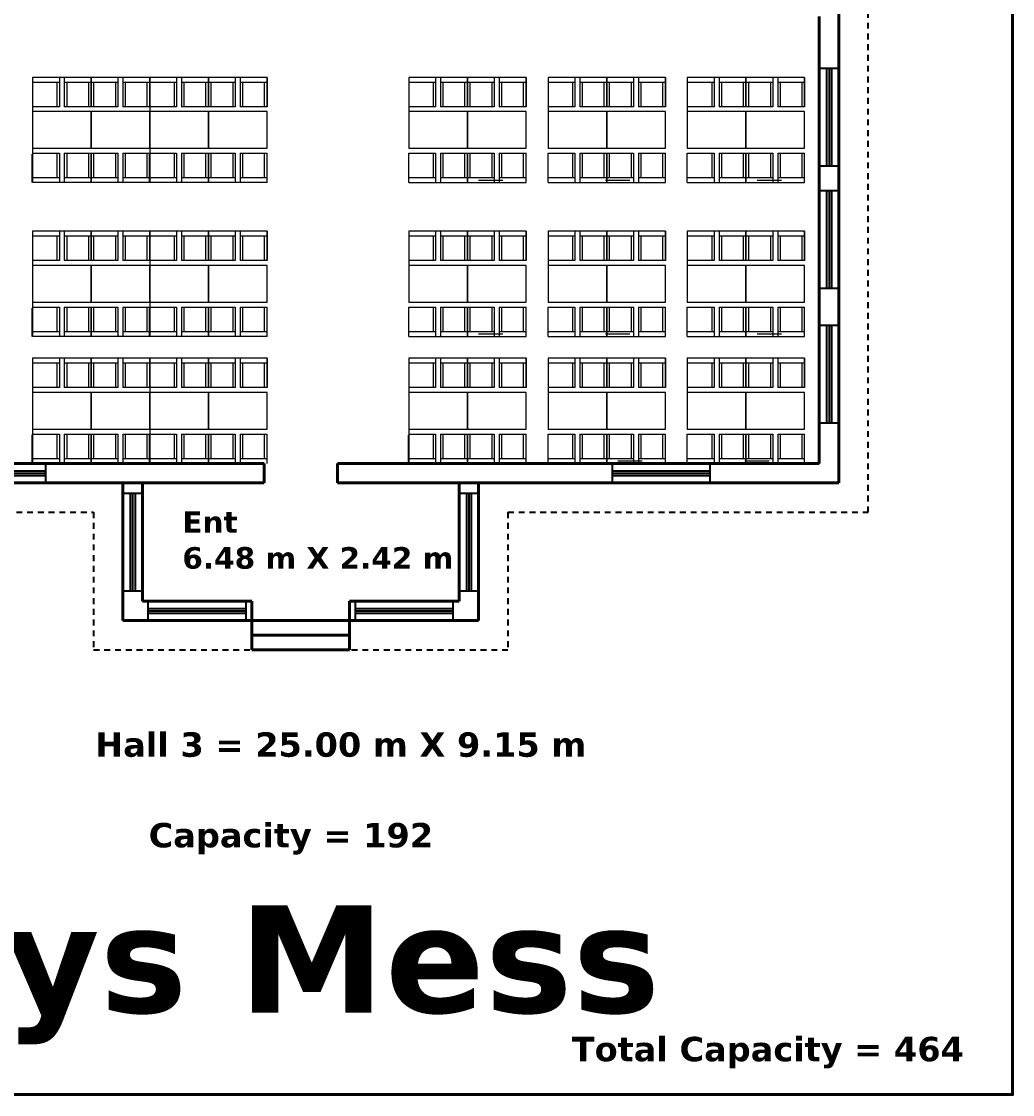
# Model space of a CAD drawing. Header units: inches. Extents: x 23 to 232, y -46 to 52.
# Drawn here: x 71.44 to 91.72, y 10.87 to 32.84 of the extents above; entities that cross this region are included whole.
import ezdxf

# ---------------------------------------------------------------- set-up
doc = ezdxf.new("R2010")
doc.units = ezdxf.units.IN
doc.header["$MEASUREMENT"] = 0
doc.linetypes.add('ACAD_ISO02W100', pattern=[15, 12, -3])
doc.layers.add('FUR', color=1, linetype='Continuous', lineweight=15)

msp = doc.modelspace()

# ---------------------------------------------------------------- linework, layer by layer
at = {"linetype": 'ACAD_ISO02W100', "ltscale": 0.01}
for p, q in [((88.76924, 22.79499), (88.76924, 48.03499)), ((63.41924, 22.79499), (72.91924, 22.79499)), ((72.91924, 22.79499), (72.91924, 19.97499)), ((81.39924, 22.79499), (81.39924, 19.97499)), ((81.39924, 22.79499), (88.76924, 22.79499)), ((72.91924, 19.97499), (81.39924, 19.97499))]:
    msp.add_line(p, q, dxfattribs=at)
at = {"lineweight": 40}
for p, q in [((88.16924, 23.39499), (88.16924, 35.56499)), ((87.76924, 23.79499), (87.76924, 32.94499)), ((76.40924, 23.79499), (62.81924, 23.79499)), ((76.40924, 23.39499), (76.40924, 23.79499)), ((87.76924, 23.79499), (77.90924, 23.79499)), ((77.90924, 23.39499), (77.90924, 23.79499)), ((76.40924, 23.39499), (62.81924, 23.39499)), ((73.51924, 20.57499), (73.51924, 23.39499)), ((73.91924, 20.97499), (73.91924, 23.39499)), ((88.16924, 23.39499), (77.90924, 23.39499)), ((80.39924, 20.97499), (80.39924, 23.39499)), ((80.79924, 20.57499), (80.79924, 23.39499)), ((76.15924, 20.97499), (73.91924, 20.97499)), ((76.15924, 20.97499), (76.15924, 20.57499)), ((80.39924, 20.97499), (78.15924, 20.97499)), ((78.15924, 20.57499), (78.15924, 20.97499)), ((80.79924, 20.57499), (73.51924, 20.57499)), ((76.15924, 20.57499), (76.15924, 19.97499)), ((78.15924, 20.57499), (78.15924, 19.97499)), ((78.15924, 20.27499), (76.15924, 20.27499)), ((78.15924, 19.97499), (76.15924, 19.97499))]:
    msp.add_line(p, q, dxfattribs=at)
at = {"color": 6}
for p, q in [((87.76924, 31.88706), (88.16924, 31.88706)), ((87.91924, 31.88706), (87.91924, 29.88706)), ((87.96924, 31.88706), (87.96924, 29.88706)), ((87.96924, 31.88706), (87.96924, 29.88706)), ((88.01924, 31.88706), (88.01924, 29.88706)), ((87.76924, 29.88706), (88.16924, 29.88706)), ((87.76924, 29.38334), (88.16924, 29.38334)), ((87.91924, 29.38334), (87.91924, 27.38334)), ((87.96924, 29.38334), (87.96924, 27.38334)), ((87.96924, 29.38334), (87.96924, 27.38334)), ((88.01924, 29.38334), (88.01924, 27.38334)), ((87.76924, 27.38334), (88.16924, 27.38334)), ((87.76924, 26.62321), (88.16924, 26.62321)), ((87.91924, 26.62321), (87.91924, 24.62321)), ((87.96924, 26.62321), (87.96924, 24.62321)), ((87.96924, 26.62321), (87.96924, 24.62321)), ((88.01924, 26.62321), (88.01924, 24.62321)), ((87.76924, 24.62321), (88.16924, 24.62321)), ((71.93759, 23.79499), (71.93759, 23.39499)), ((83.52793, 23.79499), (83.52793, 23.39499)), ((85.52793, 23.79499), (85.52793, 23.39499)), ((69.93759, 23.64499), (71.93759, 23.64499)), ((69.93759, 23.59499), (71.93759, 23.59499)), ((69.93759, 23.59499), (71.93759, 23.59499)), ((69.93759, 23.54499), (71.93759, 23.54499)), ((83.52793, 23.64499), (85.52793, 23.64499)), ((83.52793, 23.59499), (85.52793, 23.59499)), ((83.52793, 23.59499), (85.52793, 23.59499)), ((83.52793, 23.54499), (85.52793, 23.54499)), ((73.51924, 23.18499), (73.91924, 23.18499)), ((73.66924, 23.18499), (73.66924, 21.18499)), ((73.71924, 23.18499), (73.71924, 21.18499)), ((73.71924, 23.18499), (73.71924, 21.18499)), ((73.76924, 23.18499), (73.76924, 21.18499)), ((80.39924, 23.18499), (80.79924, 23.18499)), ((80.54924, 23.18499), (80.54924, 21.18499)), ((80.59924, 23.18499), (80.59924, 21.18499)), ((80.59924, 23.18499), (80.59924, 21.18499)), ((80.64924, 23.18499), (80.64924, 21.18499)), ((73.51924, 21.18499), (73.91924, 21.18499)), ((80.39924, 21.18499), (80.79924, 21.18499)), ((74.03924, 20.57499), (74.03924, 20.97499)), ((76.03924, 20.57499), (76.03924, 20.97499)), ((78.27924, 20.57499), (78.27924, 20.97499)), ((80.27924, 20.57499), (80.27924, 20.97499)), ((74.03924, 20.82499), (76.03924, 20.82499)), ((74.03924, 20.77499), (76.03924, 20.77499)), ((74.03924, 20.77499), (76.03924, 20.77499)), ((74.03924, 20.72499), (76.03924, 20.72499)), ((78.27924, 20.82499), (80.27924, 20.82499)), ((78.27924, 20.77499), (80.27924, 20.77499)), ((78.27924, 20.77499), (80.27924, 20.77499)), ((78.27924, 20.72499), (80.27924, 20.72499))]:
    msp.add_line(p, q, dxfattribs=at)
for p, q in [((71.66924, 29.54499), (71.66924, 30.12499)), ((74.06924, 29.54499), (74.06924, 30.12499)), ((71.66924, 26.39499), (71.66924, 26.97499)), ((74.06924, 26.39499), (74.06924, 26.97499)), ((71.66924, 23.79499), (71.66924, 24.37499)), ((74.06924, 23.79499), (74.06924, 24.37499)), ((79.36924, 23.79499), (79.36924, 24.37499)), ((73.51924, 23.39499), (72.91924, 23.39499)), ((80.79924, 23.39499), (81.39924, 23.39499)), ((80.79924, 23.39499), (80.79924, 22.79499)), ((78.15924, 20.57499), (76.15924, 20.57499))]:
    msp.add_line(p, q)
at = {"lineweight": 40}
msp.add_lwpolyline([(91.72362, 51.22439), (23.4006, 51.22439), (23.4006, 10.87318), (91.72362, 10.87318)], close=True, dxfattribs=at)
at = {"layer": 'FUR', "lineweight": 20}
for p, q in [((74.06924, 31.69499), (71.66924, 31.69499)), ((71.66924, 31.69499), (71.66924, 29.54499)), ((72.21924, 31.69499), (72.21924, 31.09499)), ((72.31924, 31.69499), (72.31924, 31.09499)), ((72.86924, 31.69499), (72.86924, 31.09499)), ((72.86924, 31.09499), (72.86924, 31.69499)), ((72.86924, 31.69499), (72.86924, 31.09499)), ((72.86924, 31.09499), (72.86924, 31.69499)), ((73.41924, 31.69499), (73.41924, 31.09499)), ((73.51924, 31.69499), (73.51924, 31.09499)), ((76.46924, 31.69499), (74.06924, 31.69499)), ((74.06924, 31.69499), (74.06924, 29.54499)), ((74.06924, 31.69499), (74.06924, 31.09499)), ((74.06924, 31.09499), (74.06924, 31.69499)), ((74.61924, 31.69499), (74.61924, 31.09499)), ((74.71924, 31.69499), (74.71924, 31.09499)), ((75.26924, 31.69499), (75.26924, 31.09499)), ((75.26924, 31.09499), (75.26924, 31.69499)), ((75.26924, 31.69499), (75.26924, 31.09499)), ((75.26924, 31.09499), (75.26924, 31.69499)), ((75.81924, 31.69499), (75.81924, 31.09499)), ((75.91924, 31.69499), (75.91924, 31.09499)), ((76.46924, 31.69499), (76.46924, 31.09499)), ((76.46924, 31.09499), (76.46924, 31.69499)), ((81.76924, 31.69499), (79.36924, 31.69499)), ((79.36924, 31.69499), (79.36924, 30.24499)), ((79.91924, 31.69499), (79.91924, 31.09499)), ((80.01924, 31.69499), (80.01924, 31.09499)), ((80.56924, 31.69499), (80.56924, 31.09499)), ((80.56924, 31.09499), (80.56924, 31.69499)), ((80.56924, 31.69499), (80.56924, 31.09499)), ((80.56924, 31.09499), (80.56924, 31.69499)), ((81.11924, 31.69499), (81.11924, 31.09499)), ((81.21924, 31.69499), (81.21924, 31.09499)), ((81.76924, 31.69499), (81.76924, 31.09499)), ((81.76924, 31.09499), (81.76924, 31.69499)), ((84.61924, 31.69499), (82.21924, 31.69499)), ((82.21924, 31.69499), (82.21924, 30.24499)), ((82.76924, 31.69499), (82.76924, 31.09499)), ((82.86924, 31.69499), (82.86924, 31.09499)), ((83.41924, 31.09499), (83.41924, 31.69499)), ((83.41924, 31.69499), (83.41924, 31.09499)), ((83.41924, 31.09499), (83.41924, 31.69499)), ((83.41924, 31.69499), (83.41924, 31.09499)), ((83.96924, 31.69499), (83.96924, 31.09499)), ((84.06924, 31.69499), (84.06924, 31.09499)), ((84.61924, 31.69499), (84.61924, 31.09499)), ((84.61924, 31.09499), (84.61924, 31.69499)), ((87.46924, 31.69499), (85.06924, 31.69499)), ((85.06924, 31.69499), (85.06924, 30.24499)), ((85.61924, 31.69499), (85.61924, 31.09499)), ((85.71924, 31.69499), (85.71924, 31.09499)), ((86.26924, 31.69499), (86.26924, 31.09499)), ((86.26924, 31.09499), (86.26924, 31.69499)), ((86.26924, 31.69499), (86.26924, 31.09499)), ((86.26924, 31.09499), (86.26924, 31.69499)), ((86.81924, 31.69499), (86.81924, 31.09499)), ((86.91924, 31.69499), (86.91924, 31.09499)), ((87.46924, 31.69499), (87.46924, 31.09499)), ((87.46924, 31.09499), (87.46924, 31.69499)), ((72.21924, 31.59499), (71.66924, 31.59499)), ((72.16924, 31.59499), (72.16924, 31.09499)), ((72.86924, 31.59499), (72.31924, 31.59499)), ((72.36924, 31.59499), (72.36924, 31.09499)), ((72.81924, 31.09499), (72.81924, 31.59499)), ((73.41924, 31.59499), (72.86924, 31.59499)), ((72.91924, 31.59499), (72.91924, 31.09499)), ((73.36924, 31.59499), (73.36924, 31.09499)), ((74.06924, 31.59499), (73.51924, 31.59499)), ((73.56924, 31.59499), (73.56924, 31.09499)), ((74.01924, 31.09499), (74.01924, 31.59499)), ((74.61924, 31.59499), (74.06924, 31.59499)), ((74.56924, 31.59499), (74.56924, 31.09499)), ((75.26924, 31.59499), (74.71924, 31.59499)), ((74.76924, 31.59499), (74.76924, 31.09499)), ((75.21924, 31.09499), (75.21924, 31.59499)), ((75.81924, 31.59499), (75.26924, 31.59499)), ((75.31924, 31.59499), (75.31924, 31.09499)), ((75.76924, 31.59499), (75.76924, 31.09499)), ((76.46924, 31.59499), (75.91924, 31.59499)), ((75.96924, 31.59499), (75.96924, 31.09499)), ((76.41924, 31.09499), (76.41924, 31.59499)), ((79.91924, 31.59499), (79.36924, 31.59499)), ((79.86924, 31.59499), (79.86924, 31.09499)), ((80.56924, 31.59499), (80.01924, 31.59499)), ((80.06924, 31.59499), (80.06924, 31.09499)), ((80.51924, 31.09499), (80.51924, 31.59499)), ((81.11924, 31.59499), (80.56924, 31.59499)), ((80.61924, 31.59499), (80.61924, 31.09499)), ((81.06924, 31.59499), (81.06924, 31.09499)), ((81.76924, 31.59499), (81.21924, 31.59499)), ((81.26924, 31.59499), (81.26924, 31.09499)), ((81.71924, 31.09499), (81.71924, 31.59499)), ((82.76924, 31.59499), (82.21924, 31.59499)), ((82.71924, 31.59499), (82.71924, 31.09499)), ((83.41924, 31.59499), (82.86924, 31.59499)), ((82.91924, 31.59499), (82.91924, 31.09499)), ((83.36924, 31.09499), (83.36924, 31.59499)), ((83.96924, 31.59499), (83.41924, 31.59499)), ((83.46924, 31.59499), (83.46924, 31.09499)), ((83.91924, 31.59499), (83.91924, 31.09499)), ((84.61924, 31.59499), (84.06924, 31.59499)), ((84.11924, 31.59499), (84.11924, 31.09499)), ((84.56924, 31.09499), (84.56924, 31.59499)), ((85.61924, 31.59499), (85.06924, 31.59499)), ((85.56924, 31.59499), (85.56924, 31.09499)), ((86.26924, 31.59499), (85.71924, 31.59499)), ((85.76924, 31.59499), (85.76924, 31.09499)), ((86.21924, 31.09499), (86.21924, 31.59499)), ((86.81924, 31.59499), (86.26924, 31.59499)), ((86.31924, 31.59499), (86.31924, 31.09499)), ((86.76924, 31.59499), (86.76924, 31.09499)), ((87.46924, 31.59499), (86.91924, 31.59499)), ((86.96924, 31.59499), (86.96924, 31.09499)), ((87.41924, 31.09499), (87.41924, 31.59499)), ((72.21924, 31.09499), (71.66924, 31.09499)), ((72.86924, 30.99499), (71.66924, 30.99499)), ((72.86924, 31.09499), (72.31924, 31.09499)), ((73.41924, 31.09499), (72.86924, 31.09499)), ((74.06924, 30.99499), (72.86924, 30.99499)), ((72.86924, 30.99499), (72.86924, 30.24499)), ((72.86924, 30.99499), (72.86924, 30.24499)), ((72.86924, 30.24499), (72.86924, 30.99499)), ((72.86924, 30.24499), (72.86924, 30.99499)), ((74.06924, 31.09499), (73.51924, 31.09499)), ((74.61924, 31.09499), (74.06924, 31.09499)), ((75.26924, 30.99499), (74.06924, 30.99499)), ((74.06924, 30.24499), (74.06924, 30.99499)), ((74.06924, 30.24499), (74.06924, 30.99499)), ((75.26924, 31.09499), (74.71924, 31.09499)), ((75.81924, 31.09499), (75.26924, 31.09499)), ((76.46924, 30.99499), (75.26924, 30.99499)), ((75.26924, 30.99499), (75.26924, 30.24499)), ((75.26924, 30.99499), (75.26924, 30.24499)), ((75.26924, 30.24499), (75.26924, 30.99499)), ((75.26924, 30.24499), (75.26924, 30.99499)), ((76.46924, 31.09499), (75.91924, 31.09499)), ((76.46924, 30.24499), (76.46924, 30.99499)), ((76.46924, 30.24499), (76.46924, 30.99499)), ((79.91924, 31.09499), (79.36924, 31.09499)), ((80.56924, 30.99499), (79.36924, 30.99499)), ((80.56924, 31.09499), (80.01924, 31.09499)), ((81.11924, 31.09499), (80.56924, 31.09499)), ((81.76924, 30.99499), (80.56924, 30.99499)), ((80.56924, 30.99499), (80.56924, 30.24499)), ((80.56924, 30.99499), (80.56924, 30.24499)), ((80.56924, 30.24499), (80.56924, 30.99499)), ((80.56924, 30.24499), (80.56924, 30.99499)), ((81.76924, 31.09499), (81.21924, 31.09499)), ((81.76924, 30.24499), (81.76924, 30.99499)), ((81.76924, 30.24499), (81.76924, 30.99499)), ((82.76924, 31.09499), (82.21924, 31.09499)), ((83.41924, 30.99499), (82.21924, 30.99499)), ((83.41924, 31.09499), (82.86924, 31.09499)), ((83.96924, 31.09499), (83.41924, 31.09499)), ((83.41924, 30.24499), (83.41924, 30.99499)), ((83.41924, 30.24499), (83.41924, 30.99499)), ((84.61924, 30.99499), (83.41924, 30.99499)), ((83.41924, 30.99499), (83.41924, 30.24499)), ((83.41924, 30.99499), (83.41924, 30.24499)), ((84.61924, 31.09499), (84.06924, 31.09499)), ((84.61924, 30.24499), (84.61924, 30.99499)), ((84.61924, 30.24499), (84.61924, 30.99499)), ((85.61924, 31.09499), (85.06924, 31.09499)), ((86.26924, 30.99499), (85.06924, 30.99499)), ((86.26924, 31.09499), (85.71924, 31.09499)), ((86.81924, 31.09499), (86.26924, 31.09499)), ((87.46924, 30.99499), (86.26924, 30.99499)), ((86.26924, 30.99499), (86.26924, 30.24499)), ((86.26924, 30.99499), (86.26924, 30.24499)), ((86.26924, 30.24499), (86.26924, 30.99499)), ((86.26924, 30.24499), (86.26924, 30.99499)), ((87.46924, 31.09499), (86.91924, 31.09499)), ((87.46924, 30.24499), (87.46924, 30.99499)), ((87.46924, 30.24499), (87.46924, 30.99499)), ((71.66924, 30.24499), (72.86924, 30.24499)), ((71.66924, 30.14499), (72.21924, 30.14499)), ((72.16924, 30.14499), (72.16924, 29.64499)), ((72.21924, 30.14499), (72.21924, 29.54499)), ((72.31924, 30.14499), (72.86924, 30.14499)), ((72.31924, 30.14499), (72.31924, 29.54499)), ((72.36924, 30.14499), (72.36924, 29.64499)), ((72.81924, 29.64499), (72.81924, 30.14499)), ((72.86924, 30.24499), (74.06924, 30.24499)), ((72.86924, 30.14499), (73.41924, 30.14499)), ((72.86924, 30.14499), (72.86924, 29.54499)), ((72.86924, 29.54499), (72.86924, 30.14499)), ((72.91924, 30.14499), (72.91924, 29.64499)), ((73.36924, 30.14499), (73.36924, 29.64499)), ((73.41924, 30.14499), (73.41924, 29.54499)), ((73.51924, 30.14499), (74.06924, 30.14499)), ((73.51924, 30.14499), (73.51924, 29.54499)), ((73.56924, 30.14499), (73.56924, 29.64499)), ((74.01924, 29.64499), (74.01924, 30.14499)), ((74.06924, 30.24499), (75.26924, 30.24499)), ((74.06924, 30.14499), (74.61924, 30.14499)), ((74.06924, 29.54499), (74.06924, 30.14499)), ((74.56924, 30.14499), (74.56924, 29.64499)), ((74.61924, 30.14499), (74.61924, 29.54499)), ((74.71924, 30.14499), (75.26924, 30.14499)), ((74.71924, 30.14499), (74.71924, 29.54499)), ((74.76924, 30.14499), (74.76924, 29.64499)), ((75.21924, 29.64499), (75.21924, 30.14499)), ((75.26924, 30.24499), (76.46924, 30.24499)), ((75.26924, 30.14499), (75.81924, 30.14499)), ((75.26924, 30.14499), (75.26924, 29.54499)), ((75.26924, 29.54499), (75.26924, 30.14499)), ((75.31924, 30.14499), (75.31924, 29.64499)), ((75.76924, 30.14499), (75.76924, 29.64499)), ((75.81924, 30.14499), (75.81924, 29.54499)), ((75.91924, 30.14499), (76.46924, 30.14499)), ((75.91924, 30.14499), (75.91924, 29.54499)), ((75.96924, 30.14499), (75.96924, 29.64499)), ((76.41924, 29.64499), (76.41924, 30.14499)), ((76.46924, 29.54499), (76.46924, 30.14499)), ((79.36924, 30.24499), (80.56924, 30.24499)), ((79.36924, 29.54499), (79.36924, 30.14499)), ((79.36924, 30.14499), (79.91924, 30.14499)), ((79.86924, 30.14499), (79.86924, 29.64499)), ((79.91924, 30.14499), (79.91924, 29.54499)), ((80.01924, 30.14499), (80.56924, 30.14499)), ((80.01924, 30.14499), (80.01924, 29.54499)), ((80.06924, 30.14499), (80.06924, 29.64499)), ((80.51924, 29.64499), (80.51924, 30.14499)), ((80.56924, 30.24499), (81.76924, 30.24499)), ((80.56924, 30.14499), (81.11924, 30.14499)), ((80.56924, 30.14499), (80.56924, 29.54499)), ((80.56924, 29.54499), (80.56924, 30.14499)), ((80.61924, 30.14499), (80.61924, 29.64499)), ((81.06924, 30.14499), (81.06924, 29.64499)), ((81.11924, 30.14499), (81.11924, 29.54499)), ((81.21924, 30.14499), (81.76924, 30.14499)), ((81.21924, 30.14499), (81.21924, 29.54499)), ((81.26924, 30.14499), (81.26924, 29.64499)), ((81.71924, 29.64499), (81.71924, 30.14499)), ((81.76924, 29.54499), (81.76924, 30.14499)), ((82.21924, 30.24499), (83.41924, 30.24499)), ((82.21924, 30.14499), (82.76924, 30.14499)), ((82.21924, 29.54499), (82.21924, 30.14499)), ((82.71924, 30.14499), (82.71924, 29.64499)), ((82.76924, 30.14499), (82.76924, 29.54499)), ((82.86924, 30.14499), (83.41924, 30.14499)), ((82.86924, 30.14499), (82.86924, 29.54499)), ((82.91924, 30.14499), (82.91924, 29.64499)), ((83.36924, 29.64499), (83.36924, 30.14499)), ((83.41924, 30.24499), (84.61924, 30.24499)), ((83.41924, 29.54499), (83.41924, 30.14499)), ((83.41924, 30.14499), (83.96924, 30.14499)), ((83.41924, 30.14499), (83.41924, 29.54499)), ((83.46924, 30.14499), (83.46924, 29.64499)), ((83.91924, 30.14499), (83.91924, 29.64499)), ((83.96924, 30.14499), (83.96924, 29.54499)), ((84.06924, 30.14499), (84.61924, 30.14499)), ((84.06924, 30.14499), (84.06924, 29.54499)), ((84.11924, 30.14499), (84.11924, 29.64499)), ((84.56924, 29.64499), (84.56924, 30.14499)), ((84.61924, 29.54499), (84.61924, 30.14499)), ((85.06924, 30.24499), (86.26924, 30.24499)), ((85.06924, 29.54499), (85.06924, 30.14499)), ((85.06924, 30.14499), (85.61924, 30.14499)), ((85.56924, 30.14499), (85.56924, 29.64499)), ((85.61924, 30.14499), (85.61924, 29.54499)), ((85.71924, 30.14499), (86.26924, 30.14499)), ((85.71924, 30.14499), (85.71924, 29.54499)), ((85.76924, 30.14499), (85.76924, 29.64499)), ((86.21924, 29.64499), (86.21924, 30.14499)), ((86.26924, 30.24499), (87.46924, 30.24499)), ((86.26924, 30.14499), (86.81924, 30.14499)), ((86.26924, 30.14499), (86.26924, 29.54499)), ((86.26924, 29.54499), (86.26924, 30.14499)), ((86.31924, 30.14499), (86.31924, 29.64499)), ((86.76924, 30.14499), (86.76924, 29.64499)), ((86.81924, 30.14499), (86.81924, 29.54499)), ((86.91924, 30.14499), (87.46924, 30.14499)), ((86.91924, 30.14499), (86.91924, 29.54499)), ((86.96924, 30.14499), (86.96924, 29.64499)), ((87.41924, 29.64499), (87.41924, 30.14499)), ((87.46924, 29.54499), (87.46924, 30.14499)), ((71.66924, 29.64499), (72.21924, 29.64499)), ((74.06924, 29.54499), (71.66924, 29.54499)), ((72.31924, 29.64499), (72.86924, 29.64499)), ((72.86924, 29.64499), (73.41924, 29.64499)), ((73.51924, 29.64499), (74.06924, 29.64499)), ((74.06924, 29.64499), (74.61924, 29.64499)), ((76.46924, 29.54499), (74.06924, 29.54499)), ((74.71924, 29.64499), (75.26924, 29.64499)), ((75.26924, 29.64499), (75.81924, 29.64499)), ((75.91924, 29.64499), (76.46924, 29.64499)), ((79.36924, 29.64499), (79.91924, 29.64499)), ((79.36924, 29.54499), (81.76924, 29.54499)), ((80.01924, 29.64499), (80.56924, 29.64499)), ((80.56924, 29.64499), (81.11924, 29.64499)), ((80.79592, 29.59499), (81.29592, 29.59499)), ((81.21924, 29.64499), (81.76924, 29.64499)), ((82.21924, 29.64499), (82.76924, 29.64499)), ((82.21924, 29.54499), (84.61924, 29.54499)), ((82.86924, 29.64499), (83.41924, 29.64499)), ((83.39592, 29.59499), (83.89592, 29.59499)), ((83.41924, 29.64499), (83.96924, 29.64499)), ((84.06924, 29.64499), (84.61924, 29.64499)), ((85.06924, 29.64499), (85.61924, 29.64499)), ((85.06924, 29.54499), (87.46924, 29.54499)), ((85.71924, 29.64499), (86.26924, 29.64499)), ((86.26924, 29.64499), (86.81924, 29.64499)), ((86.49592, 29.59499), (86.99592, 29.59499)), ((86.91924, 29.64499), (87.46924, 29.64499)), ((74.06924, 28.54499), (71.66924, 28.54499)), ((71.66924, 28.54499), (71.66924, 26.39499)), ((72.21924, 28.44499), (71.66924, 28.44499)), ((72.16924, 28.44499), (72.16924, 27.94499)), ((72.21924, 28.54499), (72.21924, 27.94499)), ((72.31924, 28.54499), (72.31924, 27.94499)), ((72.86924, 28.44499), (72.31924, 28.44499)), ((72.36924, 28.44499), (72.36924, 27.94499)), ((72.81924, 27.94499), (72.81924, 28.44499)), ((72.86924, 28.54499), (72.86924, 27.94499)), ((72.86924, 27.94499), (72.86924, 28.54499)), ((72.86924, 28.54499), (72.86924, 27.94499)), ((72.86924, 27.94499), (72.86924, 28.54499)), ((73.41924, 28.44499), (72.86924, 28.44499)), ((72.91924, 28.44499), (72.91924, 27.94499)), ((73.36924, 28.44499), (73.36924, 27.94499)), ((73.41924, 28.54499), (73.41924, 27.94499)), ((73.51924, 28.54499), (73.51924, 27.94499)), ((74.06924, 28.44499), (73.51924, 28.44499)), ((73.56924, 28.44499), (73.56924, 27.94499)), ((74.01924, 27.94499), (74.01924, 28.44499)), ((76.46924, 28.54499), (74.06924, 28.54499)), ((74.06924, 28.54499), (74.06924, 26.39499)), ((74.06924, 28.54499), (74.06924, 27.94499)), ((74.06924, 27.94499), (74.06924, 28.54499)), ((74.61924, 28.44499), (74.06924, 28.44499)), ((74.56924, 28.44499), (74.56924, 27.94499)), ((74.61924, 28.54499), (74.61924, 27.94499)), ((74.71924, 28.54499), (74.71924, 27.94499)), ((75.26924, 28.44499), (74.71924, 28.44499)), ((74.76924, 28.44499), (74.76924, 27.94499)), ((75.21924, 27.94499), (75.21924, 28.44499)), ((75.26924, 28.54499), (75.26924, 27.94499)), ((75.26924, 27.94499), (75.26924, 28.54499)), ((75.26924, 28.54499), (75.26924, 27.94499)), ((75.26924, 27.94499), (75.26924, 28.54499)), ((75.81924, 28.44499), (75.26924, 28.44499)), ((75.31924, 28.44499), (75.31924, 27.94499)), ((75.76924, 28.44499), (75.76924, 27.94499)), ((75.81924, 28.54499), (75.81924, 27.94499)), ((75.91924, 28.54499), (75.91924, 27.94499)), ((76.46924, 28.44499), (75.91924, 28.44499)), ((75.96924, 28.44499), (75.96924, 27.94499)), ((76.41924, 27.94499), (76.41924, 28.44499)), ((76.46924, 28.54499), (76.46924, 27.94499)), ((76.46924, 27.94499), (76.46924, 28.54499)), ((81.76924, 28.54499), (79.36924, 28.54499)), ((79.36924, 28.54499), (79.36924, 27.09499)), ((79.91924, 28.44499), (79.36924, 28.44499)), ((79.86924, 28.44499), (79.86924, 27.94499)), ((79.91924, 28.54499), (79.91924, 27.94499)), ((80.01924, 28.54499), (80.01924, 27.94499)), ((80.56924, 28.44499), (80.01924, 28.44499)), ((80.06924, 28.44499), (80.06924, 27.94499)), ((80.51924, 27.94499), (80.51924, 28.44499)), ((80.56924, 28.54499), (80.56924, 27.94499)), ((80.56924, 27.94499), (80.56924, 28.54499)), ((80.56924, 28.54499), (80.56924, 27.94499)), ((80.56924, 27.94499), (80.56924, 28.54499)), ((81.11924, 28.44499), (80.56924, 28.44499)), ((80.61924, 28.44499), (80.61924, 27.94499)), ((81.06924, 28.44499), (81.06924, 27.94499)), ((81.11924, 28.54499), (81.11924, 27.94499)), ((81.21924, 28.54499), (81.21924, 27.94499)), ((81.76924, 28.44499), (81.21924, 28.44499)), ((81.26924, 28.44499), (81.26924, 27.94499)), ((81.71924, 27.94499), (81.71924, 28.44499)), ((81.76924, 28.54499), (81.76924, 27.94499)), ((81.76924, 27.94499), (81.76924, 28.54499)), ((84.61924, 28.54499), (82.21924, 28.54499)), ((82.21924, 28.54499), (82.21924, 27.09499)), ((82.76924, 28.44499), (82.21924, 28.44499)), ((82.71924, 28.44499), (82.71924, 27.94499)), ((82.76924, 28.54499), (82.76924, 27.94499)), ((82.86924, 28.54499), (82.86924, 27.94499)), ((83.41924, 28.44499), (82.86924, 28.44499)), ((82.91924, 28.44499), (82.91924, 27.94499)), ((83.36924, 27.94499), (83.36924, 28.44499)), ((83.41924, 28.54499), (83.41924, 27.94499)), ((83.41924, 27.94499), (83.41924, 28.54499)), ((83.41924, 28.54499), (83.41924, 27.94499)), ((83.41924, 27.94499), (83.41924, 28.54499)), ((83.96924, 28.44499), (83.41924, 28.44499)), ((83.46924, 28.44499), (83.46924, 27.94499)), ((83.91924, 28.44499), (83.91924, 27.94499)), ((83.96924, 28.54499), (83.96924, 27.94499)), ((84.06924, 28.54499), (84.06924, 27.94499)), ((84.61924, 28.44499), (84.06924, 28.44499)), ((84.11924, 28.44499), (84.11924, 27.94499)), ((84.56924, 27.94499), (84.56924, 28.44499)), ((84.61924, 28.54499), (84.61924, 27.94499)), ((84.61924, 27.94499), (84.61924, 28.54499)), ((87.46924, 28.54499), (85.06924, 28.54499)), ((85.06924, 28.54499), (85.06924, 27.09499)), ((85.61924, 28.44499), (85.06924, 28.44499)), ((85.56924, 28.44499), (85.56924, 27.94499)), ((85.61924, 28.54499), (85.61924, 27.94499)), ((85.71924, 28.54499), (85.71924, 27.94499)), ((86.26924, 28.44499), (85.71924, 28.44499)), ((85.76924, 28.44499), (85.76924, 27.94499)), ((86.21924, 27.94499), (86.21924, 28.44499)), ((86.26924, 28.54499), (86.26924, 27.94499)), ((86.26924, 27.94499), (86.26924, 28.54499)), ((86.26924, 28.54499), (86.26924, 27.94499)), ((86.26924, 27.94499), (86.26924, 28.54499)), ((86.81924, 28.44499), (86.26924, 28.44499)), ((86.31924, 28.44499), (86.31924, 27.94499)), ((86.76924, 28.44499), (86.76924, 27.94499)), ((86.81924, 28.54499), (86.81924, 27.94499)), ((86.91924, 28.54499), (86.91924, 27.94499)), ((87.46924, 28.44499), (86.91924, 28.44499)), ((86.96924, 28.44499), (86.96924, 27.94499)), ((87.41924, 27.94499), (87.41924, 28.44499)), ((87.46924, 28.54499), (87.46924, 27.94499)), ((87.46924, 27.94499), (87.46924, 28.54499)), ((72.21924, 27.94499), (71.66924, 27.94499)), ((72.86924, 27.94499), (72.31924, 27.94499)), ((73.41924, 27.94499), (72.86924, 27.94499)), ((74.06924, 27.94499), (73.51924, 27.94499)), ((74.61924, 27.94499), (74.06924, 27.94499)), ((75.26924, 27.94499), (74.71924, 27.94499)), ((75.81924, 27.94499), (75.26924, 27.94499)), ((76.46924, 27.94499), (75.91924, 27.94499)), ((79.91924, 27.94499), (79.36924, 27.94499)), ((80.56924, 27.94499), (80.01924, 27.94499)), ((81.11924, 27.94499), (80.56924, 27.94499)), ((81.76924, 27.94499), (81.21924, 27.94499)), ((82.76924, 27.94499), (82.21924, 27.94499)), ((83.41924, 27.94499), (82.86924, 27.94499)), ((83.96924, 27.94499), (83.41924, 27.94499)), ((84.61924, 27.94499), (84.06924, 27.94499)), ((85.61924, 27.94499), (85.06924, 27.94499)), ((86.26924, 27.94499), (85.71924, 27.94499)), ((86.81924, 27.94499), (86.26924, 27.94499)), ((87.46924, 27.94499), (86.91924, 27.94499)), ((72.86924, 27.84499), (71.66924, 27.84499)), ((74.06924, 27.84499), (72.86924, 27.84499)), ((72.86924, 27.84499), (72.86924, 27.09499)), ((72.86924, 27.84499), (72.86924, 27.09499)), ((72.86924, 27.09499), (72.86924, 27.84499)), ((72.86924, 27.09499), (72.86924, 27.84499)), ((75.26924, 27.84499), (74.06924, 27.84499)), ((74.06924, 27.09499), (74.06924, 27.84499)), ((74.06924, 27.09499), (74.06924, 27.84499)), ((76.46924, 27.84499), (75.26924, 27.84499)), ((75.26924, 27.84499), (75.26924, 27.09499)), ((75.26924, 27.84499), (75.26924, 27.09499)), ((75.26924, 27.09499), (75.26924, 27.84499)), ((75.26924, 27.09499), (75.26924, 27.84499)), ((76.46924, 27.09499), (76.46924, 27.84499)), ((76.46924, 27.09499), (76.46924, 27.84499)), ((80.56924, 27.84499), (79.36924, 27.84499)), ((81.76924, 27.84499), (80.56924, 27.84499)), ((80.56924, 27.84499), (80.56924, 27.09499)), ((80.56924, 27.84499), (80.56924, 27.09499)), ((80.56924, 27.09499), (80.56924, 27.84499)), ((80.56924, 27.09499), (80.56924, 27.84499)), ((81.76924, 27.09499), (81.76924, 27.84499)), ((81.76924, 27.09499), (81.76924, 27.84499)), ((83.41924, 27.84499), (82.21924, 27.84499)), ((84.61924, 27.84499), (83.41924, 27.84499)), ((83.41924, 27.84499), (83.41924, 27.09499)), ((83.41924, 27.84499), (83.41924, 27.09499)), ((83.41924, 27.09499), (83.41924, 27.84499)), ((83.41924, 27.09499), (83.41924, 27.84499)), ((84.61924, 27.09499), (84.61924, 27.84499)), ((84.61924, 27.09499), (84.61924, 27.84499)), ((86.26924, 27.84499), (85.06924, 27.84499)), ((87.46924, 27.84499), (86.26924, 27.84499)), ((86.26924, 27.84499), (86.26924, 27.09499)), ((86.26924, 27.84499), (86.26924, 27.09499)), ((86.26924, 27.09499), (86.26924, 27.84499)), ((86.26924, 27.09499), (86.26924, 27.84499)), ((87.46924, 27.09499), (87.46924, 27.84499)), ((87.46924, 27.09499), (87.46924, 27.84499)), ((71.66924, 27.09499), (72.86924, 27.09499)), ((72.86924, 27.09499), (74.06924, 27.09499)), ((74.06924, 27.09499), (75.26924, 27.09499)), ((75.26924, 27.09499), (76.46924, 27.09499)), ((79.36924, 27.09499), (80.56924, 27.09499)), ((80.56924, 27.09499), (81.76924, 27.09499)), ((82.21924, 27.09499), (83.41924, 27.09499)), ((83.41924, 27.09499), (84.61924, 27.09499)), ((85.06924, 27.09499), (86.26924, 27.09499)), ((86.26924, 27.09499), (87.46924, 27.09499)), ((71.66924, 26.99499), (72.21924, 26.99499)), ((72.16924, 26.99499), (72.16924, 26.49499)), ((72.21924, 26.99499), (72.21924, 26.39499)), ((72.31924, 26.99499), (72.86924, 26.99499)), ((72.31924, 26.99499), (72.31924, 26.39499)), ((72.36924, 26.99499), (72.36924, 26.49499)), ((72.81924, 26.49499), (72.81924, 26.99499)), ((72.86924, 26.99499), (73.41924, 26.99499)), ((72.86924, 26.99499), (72.86924, 26.39499)), ((72.86924, 26.39499), (72.86924, 26.99499)), ((72.91924, 26.99499), (72.91924, 26.49499)), ((73.36924, 26.99499), (73.36924, 26.49499)), ((73.41924, 26.99499), (73.41924, 26.39499)), ((73.51924, 26.99499), (74.06924, 26.99499)), ((73.51924, 26.99499), (73.51924, 26.39499)), ((73.56924, 26.99499), (73.56924, 26.49499)), ((74.01924, 26.49499), (74.01924, 26.99499)), ((74.06924, 26.99499), (74.61924, 26.99499)), ((74.06924, 26.39499), (74.06924, 26.99499)), ((74.56924, 26.99499), (74.56924, 26.49499)), ((74.61924, 26.99499), (74.61924, 26.39499)), ((74.71924, 26.99499), (75.26924, 26.99499)), ((74.71924, 26.99499), (74.71924, 26.39499)), ((74.76924, 26.99499), (74.76924, 26.49499)), ((75.21924, 26.49499), (75.21924, 26.99499)), ((75.26924, 26.99499), (75.81924, 26.99499)), ((75.26924, 26.99499), (75.26924, 26.39499)), ((75.26924, 26.39499), (75.26924, 26.99499)), ((75.31924, 26.99499), (75.31924, 26.49499)), ((75.76924, 26.99499), (75.76924, 26.49499)), ((75.81924, 26.99499), (75.81924, 26.39499)), ((75.91924, 26.99499), (76.46924, 26.99499)), ((75.91924, 26.99499), (75.91924, 26.39499)), ((75.96924, 26.99499), (75.96924, 26.49499)), ((76.41924, 26.49499), (76.41924, 26.99499)), ((76.46924, 26.39499), (76.46924, 26.99499)), ((79.36924, 26.39499), (79.36924, 26.99499)), ((79.36924, 26.99499), (79.91924, 26.99499)), ((79.86924, 26.99499), (79.86924, 26.49499)), ((79.91924, 26.99499), (79.91924, 26.39499)), ((80.01924, 26.99499), (80.56924, 26.99499)), ((80.01924, 26.99499), (80.01924, 26.39499)), ((80.06924, 26.99499), (80.06924, 26.49499)), ((80.51924, 26.49499), (80.51924, 26.99499)), ((80.56924, 26.99499), (81.11924, 26.99499)), ((80.56924, 26.99499), (80.56924, 26.39499)), ((80.56924, 26.39499), (80.56924, 26.99499)), ((80.61924, 26.99499), (80.61924, 26.49499)), ((81.06924, 26.99499), (81.06924, 26.49499)), ((81.11924, 26.99499), (81.11924, 26.39499)), ((81.21924, 26.99499), (81.76924, 26.99499)), ((81.21924, 26.99499), (81.21924, 26.39499)), ((81.26924, 26.99499), (81.26924, 26.49499)), ((81.71924, 26.49499), (81.71924, 26.99499)), ((81.76924, 26.39499), (81.76924, 26.99499)), ((82.21924, 26.39499), (82.21924, 26.99499)), ((82.21924, 26.99499), (82.76924, 26.99499)), ((82.71924, 26.99499), (82.71924, 26.49499)), ((82.76924, 26.99499), (82.76924, 26.39499)), ((82.86924, 26.99499), (83.41924, 26.99499)), ((82.86924, 26.99499), (82.86924, 26.39499)), ((82.91924, 26.99499), (82.91924, 26.49499)), ((83.36924, 26.49499), (83.36924, 26.99499)), ((83.41924, 26.99499), (83.96924, 26.99499)), ((83.41924, 26.99499), (83.41924, 26.39499)), ((83.41924, 26.39499), (83.41924, 26.99499)), ((83.46924, 26.99499), (83.46924, 26.49499)), ((83.91924, 26.99499), (83.91924, 26.49499)), ((83.96924, 26.99499), (83.96924, 26.39499)), ((84.06924, 26.99499), (84.61924, 26.99499)), ((84.06924, 26.99499), (84.06924, 26.39499)), ((84.11924, 26.99499), (84.11924, 26.49499)), ((84.56924, 26.49499), (84.56924, 26.99499)), ((84.61924, 26.39499), (84.61924, 26.99499)), ((85.06924, 26.39499), (85.06924, 26.99499)), ((85.06924, 26.99499), (85.61924, 26.99499)), ((85.56924, 26.99499), (85.56924, 26.49499)), ((85.61924, 26.99499), (85.61924, 26.39499)), ((85.71924, 26.99499), (86.26924, 26.99499)), ((85.71924, 26.99499), (85.71924, 26.39499)), ((85.76924, 26.99499), (85.76924, 26.49499)), ((86.21924, 26.49499), (86.21924, 26.99499)), ((86.26924, 26.99499), (86.81924, 26.99499)), ((86.26924, 26.99499), (86.26924, 26.39499)), ((86.26924, 26.39499), (86.26924, 26.99499)), ((86.31924, 26.99499), (86.31924, 26.49499)), ((86.76924, 26.99499), (86.76924, 26.49499)), ((86.81924, 26.99499), (86.81924, 26.39499)), ((86.91924, 26.99499), (87.46924, 26.99499)), ((86.91924, 26.99499), (86.91924, 26.39499)), ((86.96924, 26.99499), (86.96924, 26.49499)), ((87.41924, 26.49499), (87.41924, 26.99499)), ((87.46924, 26.39499), (87.46924, 26.99499)), ((71.66924, 26.49499), (72.21924, 26.49499)), ((74.06924, 26.39499), (71.66924, 26.39499)), ((72.31924, 26.49499), (72.86924, 26.49499)), ((72.86924, 26.49499), (73.41924, 26.49499)), ((73.51924, 26.49499), (74.06924, 26.49499)), ((74.06924, 26.49499), (74.61924, 26.49499)), ((76.46924, 26.39499), (74.06924, 26.39499)), ((74.71924, 26.49499), (75.26924, 26.49499)), ((75.26924, 26.49499), (75.81924, 26.49499)), ((75.91924, 26.49499), (76.46924, 26.49499)), ((79.36924, 26.49499), (79.91924, 26.49499)), ((79.36924, 26.39499), (81.76924, 26.39499)), ((80.01924, 26.49499), (80.56924, 26.49499)), ((80.56924, 26.49499), (81.11924, 26.49499)), ((80.79592, 26.44499), (81.29592, 26.44499)), ((81.21924, 26.49499), (81.76924, 26.49499)), ((82.21924, 26.49499), (82.76924, 26.49499)), ((82.21924, 26.39499), (84.61924, 26.39499)), ((82.86924, 26.49499), (83.41924, 26.49499)), ((83.39592, 26.44499), (83.89592, 26.44499)), ((83.41924, 26.49499), (83.96924, 26.49499)), ((84.06924, 26.49499), (84.61924, 26.49499)), ((85.06924, 26.49499), (85.61924, 26.49499)), ((85.06924, 26.39499), (87.46924, 26.39499)), ((85.71924, 26.49499), (86.26924, 26.49499)), ((86.26924, 26.49499), (86.81924, 26.49499)), ((86.49592, 26.44499), (86.99592, 26.44499)), ((86.91924, 26.49499), (87.46924, 26.49499)), ((74.06924, 25.94499), (71.66924, 25.94499)), ((71.66924, 25.94499), (71.66924, 23.79499)), ((72.21924, 25.94499), (72.21924, 25.34499)), ((72.31924, 25.94499), (72.31924, 25.34499)), ((72.86924, 25.94499), (72.86924, 25.34499)), ((72.86924, 25.34499), (72.86924, 25.94499)), ((72.86924, 25.94499), (72.86924, 25.34499)), ((72.86924, 25.34499), (72.86924, 25.94499)), ((73.41924, 25.94499), (73.41924, 25.34499)), ((73.51924, 25.94499), (73.51924, 25.34499)), ((76.46924, 25.94499), (74.06924, 25.94499)), ((74.06924, 25.94499), (74.06924, 23.79499)), ((74.06924, 25.94499), (74.06924, 25.34499)), ((74.06924, 25.34499), (74.06924, 25.94499)), ((74.61924, 25.94499), (74.61924, 25.34499)), ((74.71924, 25.94499), (74.71924, 25.34499)), ((75.26924, 25.94499), (75.26924, 25.34499)), ((75.26924, 25.34499), (75.26924, 25.94499)), ((75.26924, 25.94499), (75.26924, 25.34499)), ((75.26924, 25.34499), (75.26924, 25.94499)), ((75.81924, 25.94499), (75.81924, 25.34499)), ((75.91924, 25.94499), (75.91924, 25.34499)), ((76.46924, 25.94499), (76.46924, 25.34499)), ((76.46924, 25.34499), (76.46924, 25.94499)), ((81.76924, 25.94499), (79.36924, 25.94499)), ((79.36924, 25.94499), (79.36924, 23.79499)), ((79.91924, 25.94499), (79.91924, 25.34499)), ((80.01924, 25.94499), (80.01924, 25.34499)), ((80.56924, 25.94499), (80.56924, 25.34499)), ((80.56924, 25.34499), (80.56924, 25.94499)), ((80.56924, 25.94499), (80.56924, 25.34499)), ((80.56924, 25.34499), (80.56924, 25.94499)), ((81.11924, 25.94499), (81.11924, 25.34499)), ((81.21924, 25.94499), (81.21924, 25.34499)), ((81.76924, 25.94499), (81.76924, 25.34499)), ((81.76924, 25.34499), (81.76924, 25.94499)), ((84.61924, 25.94499), (82.21924, 25.94499)), ((82.21924, 25.94499), (82.21924, 24.49499)), ((82.76924, 25.94499), (82.76924, 25.34499)), ((82.86924, 25.94499), (82.86924, 25.34499)), ((83.41924, 25.94499), (83.41924, 25.34499)), ((83.41924, 25.34499), (83.41924, 25.94499)), ((83.41924, 25.94499), (83.41924, 25.34499)), ((83.41924, 25.34499), (83.41924, 25.94499)), ((83.96924, 25.94499), (83.96924, 25.34499)), ((84.06924, 25.94499), (84.06924, 25.34499)), ((84.61924, 25.94499), (84.61924, 25.34499)), ((84.61924, 25.34499), (84.61924, 25.94499)), ((87.46924, 25.94499), (85.06924, 25.94499)), ((85.06924, 25.94499), (85.06924, 24.49499)), ((85.61924, 25.94499), (85.61924, 25.34499)), ((85.71924, 25.94499), (85.71924, 25.34499)), ((86.26924, 25.94499), (86.26924, 25.34499)), ((86.26924, 25.34499), (86.26924, 25.94499)), ((86.26924, 25.94499), (86.26924, 25.34499)), ((86.26924, 25.34499), (86.26924, 25.94499)), ((86.81924, 25.94499), (86.81924, 25.34499)), ((86.91924, 25.94499), (86.91924, 25.34499)), ((87.46924, 25.94499), (87.46924, 25.34499)), ((87.46924, 25.34499), (87.46924, 25.94499)), ((72.21924, 25.84499), (71.66924, 25.84499)), ((72.16924, 25.84499), (72.16924, 25.34499)), ((72.86924, 25.84499), (72.31924, 25.84499)), ((72.36924, 25.84499), (72.36924, 25.34499)), ((72.81924, 25.34499), (72.81924, 25.84499)), ((73.41924, 25.84499), (72.86924, 25.84499)), ((72.91924, 25.84499), (72.91924, 25.34499)), ((73.36924, 25.84499), (73.36924, 25.34499)), ((74.06924, 25.84499), (73.51924, 25.84499)), ((73.56924, 25.84499), (73.56924, 25.34499)), ((74.01924, 25.34499), (74.01924, 25.84499)), ((74.61924, 25.84499), (74.06924, 25.84499)), ((74.56924, 25.84499), (74.56924, 25.34499)), ((75.26924, 25.84499), (74.71924, 25.84499)), ((74.76924, 25.84499), (74.76924, 25.34499)), ((75.21924, 25.34499), (75.21924, 25.84499)), ((75.81924, 25.84499), (75.26924, 25.84499)), ((75.31924, 25.84499), (75.31924, 25.34499)), ((75.76924, 25.84499), (75.76924, 25.34499)), ((76.46924, 25.84499), (75.91924, 25.84499)), ((75.96924, 25.84499), (75.96924, 25.34499)), ((76.41924, 25.34499), (76.41924, 25.84499)), ((79.91924, 25.84499), (79.36924, 25.84499)), ((79.86924, 25.84499), (79.86924, 25.34499)), ((80.56924, 25.84499), (80.01924, 25.84499)), ((80.06924, 25.84499), (80.06924, 25.34499)), ((80.51924, 25.34499), (80.51924, 25.84499)), ((81.11924, 25.84499), (80.56924, 25.84499)), ((80.61924, 25.84499), (80.61924, 25.34499)), ((81.06924, 25.84499), (81.06924, 25.34499)), ((81.76924, 25.84499), (81.21924, 25.84499)), ((81.26924, 25.84499), (81.26924, 25.34499)), ((81.71924, 25.34499), (81.71924, 25.84499)), ((82.76924, 25.84499), (82.21924, 25.84499)), ((82.71924, 25.84499), (82.71924, 25.34499)), ((83.41924, 25.84499), (82.86924, 25.84499)), ((82.91924, 25.84499), (82.91924, 25.34499)), ((83.36924, 25.34499), (83.36924, 25.84499)), ((83.96924, 25.84499), (83.41924, 25.84499)), ((83.46924, 25.84499), (83.46924, 25.34499)), ((83.91924, 25.84499), (83.91924, 25.34499)), ((84.61924, 25.84499), (84.06924, 25.84499)), ((84.11924, 25.84499), (84.11924, 25.34499)), ((84.56924, 25.34499), (84.56924, 25.84499)), ((85.61924, 25.84499), (85.06924, 25.84499)), ((85.56924, 25.84499), (85.56924, 25.34499)), ((86.26924, 25.84499), (85.71924, 25.84499)), ((85.76924, 25.84499), (85.76924, 25.34499)), ((86.21924, 25.34499), (86.21924, 25.84499)), ((86.81924, 25.84499), (86.26924, 25.84499)), ((86.31924, 25.84499), (86.31924, 25.34499)), ((86.76924, 25.84499), (86.76924, 25.34499)), ((87.46924, 25.84499), (86.91924, 25.84499)), ((86.96924, 25.84499), (86.96924, 25.34499)), ((87.41924, 25.34499), (87.41924, 25.84499)), ((72.21924, 25.34499), (71.66924, 25.34499)), ((72.86924, 25.34499), (72.31924, 25.34499)), ((73.41924, 25.34499), (72.86924, 25.34499)), ((74.06924, 25.34499), (73.51924, 25.34499)), ((74.61924, 25.34499), (74.06924, 25.34499)), ((75.26924, 25.34499), (74.71924, 25.34499)), ((75.81924, 25.34499), (75.26924, 25.34499)), ((76.46924, 25.34499), (75.91924, 25.34499)), ((79.91924, 25.34499), (79.36924, 25.34499)), ((80.56924, 25.34499), (80.01924, 25.34499)), ((81.11924, 25.34499), (80.56924, 25.34499)), ((81.76924, 25.34499), (81.21924, 25.34499)), ((82.76924, 25.34499), (82.21924, 25.34499)), ((83.41924, 25.34499), (82.86924, 25.34499)), ((83.96924, 25.34499), (83.41924, 25.34499)), ((84.61924, 25.34499), (84.06924, 25.34499)), ((85.61924, 25.34499), (85.06924, 25.34499)), ((86.26924, 25.34499), (85.71924, 25.34499)), ((86.81924, 25.34499), (86.26924, 25.34499)), ((87.46924, 25.34499), (86.91924, 25.34499)), ((72.86924, 25.24499), (71.66924, 25.24499)), ((74.06924, 25.24499), (72.86924, 25.24499)), ((72.86924, 25.24499), (72.86924, 24.49499)), ((72.86924, 25.24499), (72.86924, 24.49499)), ((72.86924, 24.49499), (72.86924, 25.24499)), ((72.86924, 24.49499), (72.86924, 25.24499)), ((75.26924, 25.24499), (74.06924, 25.24499)), ((74.06924, 24.49499), (74.06924, 25.24499)), ((74.06924, 24.49499), (74.06924, 25.24499)), ((76.46924, 25.24499), (75.26924, 25.24499)), ((75.26924, 25.24499), (75.26924, 24.49499)), ((75.26924, 25.24499), (75.26924, 24.49499)), ((75.26924, 24.49499), (75.26924, 25.24499)), ((75.26924, 24.49499), (75.26924, 25.24499)), ((76.46924, 24.49499), (76.46924, 25.24499)), ((76.46924, 24.49499), (76.46924, 25.24499)), ((80.56924, 25.24499), (79.36924, 25.24499)), ((81.76924, 25.24499), (80.56924, 25.24499)), ((80.56924, 25.24499), (80.56924, 24.49499)), ((80.56924, 25.24499), (80.56924, 24.49499)), ((80.56924, 24.49499), (80.56924, 25.24499)), ((80.56924, 24.49499), (80.56924, 25.24499)), ((81.76924, 24.49499), (81.76924, 25.24499)), ((81.76924, 24.49499), (81.76924, 25.24499)), ((83.41924, 25.24499), (82.21924, 25.24499)), ((84.61924, 25.24499), (83.41924, 25.24499)), ((83.41924, 25.24499), (83.41924, 24.49499)), ((83.41924, 25.24499), (83.41924, 24.49499)), ((83.41924, 24.49499), (83.41924, 25.24499)), ((83.41924, 24.49499), (83.41924, 25.24499)), ((84.61924, 24.49499), (84.61924, 25.24499)), ((84.61924, 24.49499), (84.61924, 25.24499)), ((86.26924, 25.24499), (85.06924, 25.24499)), ((87.46924, 25.24499), (86.26924, 25.24499)), ((86.26924, 25.24499), (86.26924, 24.49499)), ((86.26924, 25.24499), (86.26924, 24.49499)), ((86.26924, 24.49499), (86.26924, 25.24499)), ((86.26924, 24.49499), (86.26924, 25.24499)), ((87.46924, 24.49499), (87.46924, 25.24499)), ((87.46924, 24.49499), (87.46924, 25.24499)), ((71.66924, 24.49499), (72.86924, 24.49499)), ((71.66924, 23.79499), (71.66924, 24.39499)), ((71.66924, 24.39499), (72.21924, 24.39499)), ((72.16924, 24.39499), (72.16924, 23.89499)), ((72.21924, 24.39499), (72.21924, 23.79499)), ((72.31924, 24.39499), (72.86924, 24.39499)), ((72.31924, 24.39499), (72.31924, 23.79499)), ((72.36924, 24.39499), (72.36924, 23.89499)), ((72.81924, 23.89499), (72.81924, 24.39499)), ((72.86924, 24.49499), (74.06924, 24.49499)), ((72.86924, 24.39499), (73.41924, 24.39499)), ((72.86924, 24.39499), (72.86924, 23.79499)), ((72.86924, 23.79499), (72.86924, 24.39499)), ((72.91924, 24.39499), (72.91924, 23.89499)), ((73.36924, 24.39499), (73.36924, 23.89499)), ((73.41924, 24.39499), (73.41924, 23.79499)), ((73.51924, 24.39499), (74.06924, 24.39499)), ((73.51924, 24.39499), (73.51924, 23.79499)), ((73.56924, 24.39499), (73.56924, 23.89499)), ((74.01924, 23.89499), (74.01924, 24.39499)), ((74.06924, 24.49499), (75.26924, 24.49499)), ((74.06924, 24.39499), (74.61924, 24.39499)), ((74.06924, 23.79499), (74.06924, 24.39499)), ((74.56924, 24.39499), (74.56924, 23.89499)), ((74.61924, 24.39499), (74.61924, 23.79499)), ((74.71924, 24.39499), (75.26924, 24.39499)), ((74.71924, 24.39499), (74.71924, 23.79499)), ((74.76924, 24.39499), (74.76924, 23.89499)), ((75.21924, 23.89499), (75.21924, 24.39499)), ((75.26924, 24.49499), (76.46924, 24.49499)), ((75.26924, 24.39499), (75.81924, 24.39499)), ((75.26924, 24.39499), (75.26924, 23.79499)), ((75.26924, 23.79499), (75.26924, 24.39499)), ((75.31924, 24.39499), (75.31924, 23.89499)), ((75.76924, 24.39499), (75.76924, 23.89499)), ((75.81924, 24.39499), (75.81924, 23.79499)), ((75.91924, 24.39499), (76.46924, 24.39499)), ((75.91924, 24.39499), (75.91924, 23.79499)), ((75.96924, 24.39499), (75.96924, 23.89499)), ((76.41924, 23.89499), (76.41924, 24.39499)), ((76.46924, 23.79499), (76.46924, 24.39499)), ((79.36924, 24.49499), (80.56924, 24.49499)), ((79.36924, 24.39499), (79.91924, 24.39499)), ((79.86924, 24.39499), (79.86924, 23.89499)), ((79.91924, 24.39499), (79.91924, 23.79499)), ((80.01924, 24.39499), (80.56924, 24.39499)), ((80.01924, 24.39499), (80.01924, 23.79499)), ((80.06924, 24.39499), (80.06924, 23.89499)), ((80.51924, 23.89499), (80.51924, 24.39499)), ((80.56924, 24.49499), (81.76924, 24.49499)), ((80.56924, 24.39499), (81.11924, 24.39499)), ((80.56924, 24.39499), (80.56924, 23.79499)), ((80.56924, 23.79499), (80.56924, 24.39499)), ((80.61924, 24.39499), (80.61924, 23.89499)), ((81.06924, 24.39499), (81.06924, 23.89499)), ((81.11924, 24.39499), (81.11924, 23.79499)), ((81.21924, 24.39499), (81.76924, 24.39499)), ((81.21924, 24.39499), (81.21924, 23.79499)), ((81.26924, 24.39499), (81.26924, 23.89499)), ((81.71924, 23.89499), (81.71924, 24.39499)), ((81.76924, 23.79499), (81.76924, 24.39499)), ((82.21924, 24.49499), (83.41924, 24.49499)), ((82.21924, 23.79499), (82.21924, 24.39499)), ((82.21924, 24.39499), (82.76924, 24.39499)), ((82.71924, 24.39499), (82.71924, 23.89499)), ((82.76924, 24.39499), (82.76924, 23.79499)), ((82.86924, 24.39499), (83.41924, 24.39499)), ((82.86924, 24.39499), (82.86924, 23.79499)), ((82.91924, 24.39499), (82.91924, 23.89499)), ((83.36924, 23.89499), (83.36924, 24.39499)), ((83.41924, 24.49499), (84.61924, 24.49499)), ((83.41924, 24.39499), (83.96924, 24.39499)), ((83.41924, 24.39499), (83.41924, 23.79499)), ((83.41924, 23.79499), (83.41924, 24.39499)), ((83.46924, 24.39499), (83.46924, 23.89499)), ((83.91924, 24.39499), (83.91924, 23.89499)), ((83.96924, 24.39499), (83.96924, 23.79499)), ((84.06924, 24.39499), (84.61924, 24.39499)), ((84.06924, 24.39499), (84.06924, 23.79499)), ((84.11924, 24.39499), (84.11924, 23.89499)), ((84.56924, 23.89499), (84.56924, 24.39499)), ((84.61924, 23.79499), (84.61924, 24.39499)), ((85.06924, 24.49499), (86.26924, 24.49499)), ((85.06924, 23.79499), (85.06924, 24.39499)), ((85.06924, 24.39499), (85.61924, 24.39499)), ((85.56924, 24.39499), (85.56924, 23.89499)), ((85.61924, 24.39499), (85.61924, 23.79499)), ((85.71924, 24.39499), (86.26924, 24.39499)), ((85.71924, 24.39499), (85.71924, 23.79499)), ((85.76924, 24.39499), (85.76924, 23.89499)), ((86.21924, 23.89499), (86.21924, 24.39499)), ((86.26924, 24.49499), (87.46924, 24.49499)), ((86.26924, 24.39499), (86.81924, 24.39499)), ((86.26924, 24.39499), (86.26924, 23.79499)), ((86.26924, 23.79499), (86.26924, 24.39499)), ((86.31924, 24.39499), (86.31924, 23.89499)), ((86.76924, 24.39499), (86.76924, 23.89499)), ((86.81924, 24.39499), (86.81924, 23.79499)), ((86.91924, 24.39499), (87.46924, 24.39499)), ((86.91924, 24.39499), (86.91924, 23.79499)), ((86.96924, 24.39499), (86.96924, 23.89499)), ((87.41924, 23.89499), (87.41924, 24.39499)), ((87.46924, 23.79499), (87.46924, 24.39499)), ((71.66924, 23.89499), (72.21924, 23.89499)), ((72.31924, 23.89499), (72.86924, 23.89499)), ((72.86924, 23.89499), (73.41924, 23.89499)), ((73.51924, 23.89499), (74.06924, 23.89499)), ((74.06924, 23.89499), (74.61924, 23.89499)), ((74.71924, 23.89499), (75.26924, 23.89499)), ((75.26924, 23.89499), (75.81924, 23.89499)), ((75.91924, 23.89499), (76.46924, 23.89499)), ((79.36924, 23.89499), (79.91924, 23.89499)), ((80.01924, 23.89499), (80.56924, 23.89499)), ((80.56924, 23.89499), (81.11924, 23.89499)), ((81.21924, 23.89499), (81.76924, 23.89499)), ((82.21924, 23.89499), (82.76924, 23.89499)), ((82.86924, 23.89499), (83.41924, 23.89499)), ((83.41924, 23.89499), (83.96924, 23.89499)), ((83.64592, 23.84499), (84.14592, 23.84499)), ((84.06924, 23.89499), (84.61924, 23.89499)), ((85.06924, 23.89499), (85.61924, 23.89499)), ((85.71924, 23.89499), (86.26924, 23.89499)), ((86.24592, 23.84499), (86.74592, 23.84499)), ((86.26924, 23.89499), (86.81924, 23.89499)), ((86.91924, 23.89499), (87.46924, 23.89499))]:
    msp.add_line(p, q, dxfattribs=at)

# ---------------------------------------------------------------- texts
at = {"attachment_point": 1}
for s, insert, char_height, width in [('{\\fVerdana|b1|i0|c0|p34;Ent\\P6.48 m X 2.42 m}', (74.73605, 22.81375), 0.4403425, 6.3602195), ('{\\fVerdana|b1|i0|c0|p34;Hall 3 = 25.00 m X 9.15 m}', (72.95185, 18.28857), 0.5, 10.6198648), ('{\\fVerdana|b1|i0|c0|p34; Capacity = 192}', (73.80824, 16.43323), 0.5, 13.667655), ('{\\fVerdana|b1|i0|c0|p34; Total Capacity = 464}', (82.46668, 12.05469), 0.5, 13.667655)]:
    msp.add_mtext(s, dxfattribs=dict(at, insert=insert, char_height=char_height, width=width))
at = {"color": 1, "insert": (35.26541, 14.74709), "char_height": 2.1961623, "width": 48.727695, "attachment_point": 1}
msp.add_mtext('{\\fVerdana|b1|i0|c0|p34;Revised Layout of Boys Mess}', dxfattribs=at)

doc.saveas('drawing.dxf')
